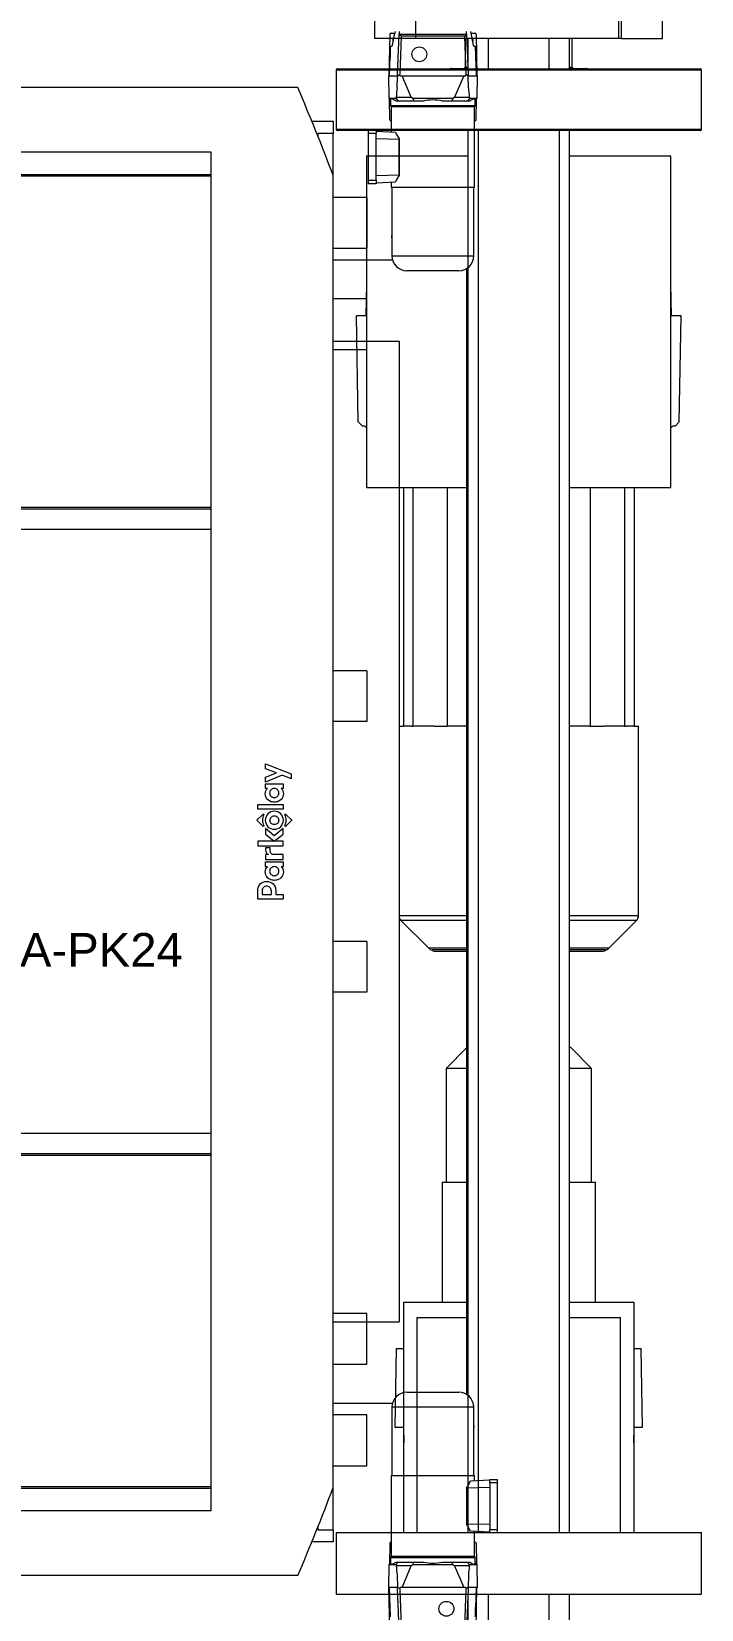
# Model space of a CAD drawing. Header units: inches. Extents: x 1381 to 8971, y 493 to 2599.
# Drawn here: x 1930.4 to 2029.4, y 1431 to 1664.3 of the extents above; entities that cross this region are included whole.
import ezdxf

# ---------------------------------------------------------------- set-up
doc = ezdxf.new("R2010")
doc.units = ezdxf.units.IN
doc.header["$MEASUREMENT"] = 0
doc.set_wipeout_variables(frame=1)
for name, color, linetype in [('PK24-LOGO', 7, 'Continuous'), ('PK24E', 7, 'Continuous'), ('PK24E-DATA', 7, 'Continuous')]:
    doc.layers.add(name, color=color, linetype=linetype)
for name, color, linetype, true_color in [('PK24E-COMP-PALLET', 132, 'Continuous', 0x00b7c8), ('PK24E-SYS-LIFT', 31, 'Continuous', 0xffcc5a), ('PK24E-SYS-SHELF', 31, 'Continuous', 0xffcc5a)]:
    doc.layers.add(name, color=color, linetype=linetype, true_color=true_color)
doc.styles.get("Standard").update_dxf_attribs({"font": 'arial.ttf'})

# ---------------------------------------------------------------- blocks, each defined once
blk = doc.blocks.new('ELIFTTT-CHASIS--TOP-COMP-PKE24')
at = {"layer": 'PK24E-SYS-LIFT', "lineweight": 5}
for p, q in [((275.86, 117.85), (275.75, 111.75)), ((276.06, 118.05), (276.61, 118.05)), ((277.04, 111.91), (277.26, 117.91)), ((277.28, 118.3), (277.26, 117.91)), ((277.55, 117.61), (277.26, 117.91)), ((277.26, 117.91), (287.24, 117.91)), ((277.55, 117.61), (277.34, 111.91)), ((286.95, 117.61), (277.55, 117.61)), ((287.24, 117.91), (286.95, 117.61)), ((287.16, 111.91), (286.95, 117.61)), ((287.24, 117.91), (287.22, 118.3)), ((287.24, 117.91), (287.46, 111.91)), ((287.89, 118.05), (288.44, 118.05)), ((288.64, 117.85), (288.75, 111.75)), ((275.94, 116.1), (275.79, 111.75)), ((275.96, 115.62), (275.92, 115.63)), ((275.94, 116.1), (276.18, 116.1)), ((288.32, 116.1), (288.56, 116.1)), ((288.71, 111.75), (288.56, 116.1)), ((275.88, 114.18), (275.91, 114.17)), ((275.67, 111.75), (275.73, 108.41)), ((275.67, 111.75), (277.04, 111.75)), ((276.97, 109.94), (277.03, 111.69)), ((277.03, 111.69), (277.34, 111.91)), ((277.04, 111.91), (277.03, 111.69)), ((277.41, 111.75), (277.34, 111.91)), ((277.41, 111.75), (277.69, 111.75)), ((279.06, 108.55), (277.69, 111.75)), ((277.69, 111.75), (286.81, 111.75)), ((286.81, 111.75), (285.44, 108.55)), ((286.81, 111.75), (287.09, 111.75)), ((287.09, 111.75), (287.16, 111.91)), ((287.47, 111.69), (287.16, 111.91)), ((287.46, 111.91), (287.47, 111.69)), ((287.46, 111.75), (288.83, 111.75)), ((287.53, 109.94), (287.47, 111.69)), ((288.77, 108.41), (288.83, 111.75)), ((275.73, 108.41), (276, 108.14)), ((275.73, 108.41), (276.78, 108.41)), ((275.86, 105.25), (275.81, 108.33)), ((276, 108.31), (276, 107.35)), ((276, 107.35), (288.5, 107.35)), ((276.78, 108.41), (277.13, 108)), ((277.13, 108), (276.81, 108)), ((276.83, 108.55), (279.06, 108.55)), ((279.43, 108), (277.13, 108)), ((279.06, 108.55), (279.3, 108.41)), ((279.3, 108.41), (285.2, 108.41)), ((279.3, 108.41), (279.43, 108)), ((280.85, 108), (279.43, 108)), ((285.07, 108), (283.65, 108)), ((285.2, 108.41), (285.07, 108)), ((287.37, 108), (285.07, 108)), ((285.2, 108.41), (285.44, 108.55)), ((285.44, 108.55), (287.67, 108.55)), ((287.72, 108.41), (287.37, 108)), ((287.69, 108), (287.37, 108)), ((287.72, 108.41), (288.77, 108.41)), ((288.5, 108.14), (288.77, 108.41)), ((288.5, 107.35), (288.5, 108.31)), ((288.64, 105.25), (288.69, 108.33)), ((276.06, 105.05), (276.1, 105.05)), ((276.1, 107.18), (276.1, 103.44)), ((276.1, 107.18), (282.25, 107.18)), ((282.25, 107.18), (288.4, 107.18)), ((288.4, 95.25), (288.4, 107.18)), ((288.4, 105.05), (288.44, 105.05)), ((272.75, 103.18), (272.75, 103.68)), ((272.75, 103.68), (273.85, 103.68)), ((272.75, 96.28), (272.75, 103.18)), ((273.85, 103.18), (272.75, 103.18)), ((273.85, 103.68), (273.85, 103.18)), ((273.85, 103.56), (276.71, 103.41)), ((273.85, 96.28), (273.85, 103.18)), ((273.85, 102.45), (277.25, 102.38)), ((277.25, 102.45), (277.25, 102.38)), ((277.25, 97.08), (277.25, 102.38)), ((277.25, 102.38), (277.25, 102.38)), ((277.3, 102.38), (277.25, 102.38)), ((277.3, 97.08), (277.3, 102.38)), ((272.75, 95.78), (272.75, 96.28)), ((272.75, 96.28), (273.85, 96.28)), ((273.85, 95.78), (272.75, 95.78)), ((273.85, 97), (277.25, 97.08)), ((273.85, 96.28), (273.85, 95.78)), ((273.85, 95.9), (276.71, 96.05)), ((276.1, 96.02), (276.1, 95.25)), ((277.25, 97.08), (277.25, 97.08)), ((277.25, 97.01), (277.25, 97.08)), ((277.3, 97.08), (277.25, 97.08)), ((276.1, 95.25), (288.4, 95.25)), ((276.2, 95.25), (276.2, 88.12)), ((288.3, 85.1), (288.3, 95.25)), ((276.2, 88.12), (276.2, 87.8)), ((276.2, 87.8), (276.2, 85.1)), ((249.75, 84.5), (68.85, 84.5)), ((249.75, 72.5), (249.75, 84.5)), ((249.75, 84.5), (254.75, 84.5)), ((254.75, 84.5), (254.75, 72.5)), ((254.75, 84.5), (259.75, 84.5)), ((259.75, 84.5), (259.75, 72.5)), ((259.75, 84.5), (276.28, 84.5)), ((276.2, 85.1), (288.3, 85.1)), ((286.1, 82.9), (278.4, 82.9)), ((287.25, -83.22), (287.25, 83.22)), ((81.39, 72.5), (249.75, 72.5)), ((254.75, 72.5), (249.75, 72.5)), ((259.75, 72.5), (254.75, 72.5)), ((259.75, 72.5), (277.25, 72.5)), ((277.25, 72.5), (277.25, -72.5)), ((249.75, -72.5), (81.39, -72.5)), ((249.75, -84.5), (249.75, -72.5)), ((249.75, -72.5), (254.75, -72.5)), ((254.75, -72.5), (254.75, -84.5)), ((254.75, -72.5), (259.75, -72.5)), ((259.75, -72.5), (259.75, -84.5)), ((259.75, -72.5), (277.25, -72.5)), ((278.4, -82.9), (286.1, -82.9)), ((201.2, -84.5), (249.75, -84.5)), ((254.75, -84.5), (249.75, -84.5)), ((259.75, -84.5), (254.75, -84.5)), ((259.75, -84.5), (276.28, -84.5)), ((276.2, -85.1), (276.2, -95.25)), ((288.3, -85.1), (276.2, -85.1)), ((288.3, -87.8), (288.3, -85.1)), ((288.3, -88.12), (288.3, -87.8)), ((288.3, -95.25), (288.3, -88.12)), ((276.1, -95.25), (276.1, -107.18)), ((288.4, -95.25), (276.1, -95.25)), ((288.4, -96.02), (288.4, -95.25)), ((287.2, -97.08), (287.2, -102.38)), ((287.2, -97.08), (287.25, -97.08)), ((290.65, -97), (287.25, -97.08)), ((287.25, -97.01), (287.25, -97.08)), ((287.25, -97.08), (287.25, -102.38)), ((287.25, -97.08), (287.25, -97.08)), ((290.65, -95.9), (287.79, -96.05)), ((290.65, -96.28), (290.65, -95.78)), ((290.65, -95.78), (291.75, -95.78)), ((291.75, -96.28), (290.65, -96.28)), ((290.65, -96.28), (290.65, -103.18)), ((291.75, -95.78), (291.75, -96.28)), ((291.75, -96.28), (291.75, -103.18)), ((287.2, -102.38), (287.25, -102.38)), ((290.65, -102.45), (287.25, -102.38)), ((287.25, -102.38), (287.25, -102.38)), ((287.25, -102.45), (287.25, -102.38)), ((290.65, -103.56), (287.79, -103.41)), ((288.4, -107.18), (288.4, -103.44)), ((290.65, -103.18), (291.75, -103.18)), ((290.65, -103.68), (290.65, -103.18)), ((291.75, -103.68), (290.65, -103.68)), ((291.75, -103.18), (291.75, -103.68)), ((275.86, -105.25), (275.81, -108.33)), ((276.1, -105.05), (276.06, -105.05)), ((282.25, -107.18), (276.1, -107.18)), ((288.4, -107.18), (282.25, -107.18)), ((288.44, -105.05), (288.4, -105.05)), ((288.64, -105.25), (288.69, -108.33)), ((275.73, -108.41), (275.67, -111.75)), ((276, -108.14), (275.73, -108.41)), ((276.78, -108.41), (275.73, -108.41)), ((276, -107.35), (276, -108.31)), ((288.5, -107.35), (276, -107.35)), ((276.78, -108.41), (277.13, -108)), ((276.81, -108), (277.13, -108)), ((279.06, -108.55), (276.83, -108.55)), ((277.13, -108), (279.43, -108)), ((277.69, -111.75), (279.06, -108.55)), ((279.3, -108.41), (279.06, -108.55)), ((279.3, -108.41), (279.43, -108)), ((285.2, -108.41), (279.3, -108.41)), ((279.43, -108), (280.85, -108)), ((283.65, -108), (285.07, -108)), ((285.2, -108.41), (285.07, -108)), ((285.07, -108), (287.37, -108)), ((285.44, -108.55), (285.2, -108.41)), ((285.44, -108.55), (286.81, -111.75)), ((287.67, -108.55), (285.44, -108.55)), ((287.72, -108.41), (287.37, -108)), ((287.37, -108), (287.69, -108)), ((288.77, -108.41), (287.72, -108.41)), ((288.5, -108.31), (288.5, -107.35)), ((288.77, -108.41), (288.5, -108.14)), ((288.83, -111.75), (288.77, -108.41)), ((277.04, -111.75), (275.67, -111.75)), ((275.86, -117.85), (275.75, -111.75)), ((275.79, -111.75), (275.94, -116.1)), ((276.97, -109.94), (277.03, -111.69)), ((277.03, -111.69), (277.34, -111.91)), ((277.04, -111.91), (277.03, -111.69)), ((277.26, -117.91), (277.04, -111.91)), ((277.41, -111.75), (277.34, -111.91)), ((277.34, -111.91), (277.55, -117.61)), ((277.69, -111.75), (277.41, -111.75)), ((286.81, -111.75), (277.69, -111.75)), ((287.09, -111.75), (286.81, -111.75)), ((286.95, -117.61), (287.16, -111.91)), ((287.09, -111.75), (287.16, -111.91)), ((287.47, -111.69), (287.16, -111.91)), ((287.46, -111.91), (287.24, -117.91)), ((287.46, -111.91), (287.47, -111.69)), ((288.83, -111.75), (287.46, -111.75)), ((287.53, -109.94), (287.47, -111.69)), ((288.56, -116.1), (288.71, -111.75)), ((288.64, -117.85), (288.75, -111.75)), ((288.62, -114.18), (288.59, -114.17))]:
    blk.add_line(p, q, dxfattribs=at)
for centre in [(280.25, 114.91), (284.25, -114.91)]:
    blk.add_circle(centre, 1.1, dxfattribs=at)
for centre, radius, start, end in [((276.06, 117.85), 0.2, 90, 179), ((276.75, 117), 0.45, 132.2453, 204.5747), ((287.75, 117), 0.45, 335.4253, 47.7547), ((288.44, 117.85), 0.2, 1, 90), ((276.2, 107.35), 0.2, 180, 240), ((282.25, 101.91), 6.25, 77.0707, 102.9293), ((288.3, 107.35), 0.2, 300, 0), ((276.06, 105.25), 0.2, 181, 270), ((288.44, 105.25), 0.2, 270, 359), ((282.25, 106.03), 6.15, 215.6016, 216.4055), ((282.25, 93.43), 6.15, 143.5945, 144.3984), ((278.4, 85.1), 2.2, 180, 270), ((286.1, 85.1), 2.2, 270, 0), ((278.4, -85.1), 2.2, 90, 180), ((286.1, -85.1), 2.2, 0, 90), ((282.25, -93.43), 6.15, 323.5945, 324.3984), ((282.25, -106.03), 6.15, 35.6016, 36.4055), ((276.06, -105.25), 0.2, 90, 179), ((276.2, -107.35), 0.2, 120, 180), ((288.3, -107.35), 0.2, 0, 60), ((288.44, -105.25), 0.2, 1, 90), ((282.25, -101.91), 6.25, 257.0707, 282.9293)]:
    blk.add_arc(centre, radius, start, end, dxfattribs=at)
for centre, major_axis, ratio, start_param, end_param in [((305.67, 111.06), (0, 29.91), 0.99939, 1.327153, 1.396535), ((258.83, 111.06), (0, 29.91), 0.99939, 4.886651, 4.956033), ((304.57, 27.64), (-17.65, 106.42), 0.210216, 0.652517, 0.672911), ((259.93, 27.64), (17.65, 106.42), 0.210212, 5.610299, 5.630699), ((305.37, 85.52), (-26.34, 26.35), 0.507159, 0.207962, 0.215452), ((259.13, 85.52), (26.34, 26.35), 0.507143, 6.067743, 6.075233), ((282.25, 105.66), (-4.43, 4.6), 0.92858, 1.214489, 1.388243), ((282.25, 93.8), (4.43, 4.6), 0.92858, 1.75335, 1.927104), ((282.25, -93.8), (4.43, 4.6), 0.92858, 4.894943, 5.068696), ((282.25, -105.66), (-4.43, 4.6), 0.92858, 4.356082, 4.529835), ((305.37, -85.52), (26.34, 26.35), 0.507143, 2.92615, 2.93364), ((304.57, -27.64), (17.65, 106.42), 0.210212, 2.468706, 2.489106), ((259.93, -27.64), (-17.65, 106.42), 0.210216, 3.79411, 3.814504), ((259.13, -85.52), (-26.34, 26.35), 0.507159, 3.349555, 3.357045)]:
    blk.add_ellipse(centre, major_axis=major_axis, ratio=ratio, start_param=start_param, end_param=end_param, dxfattribs=at)
for points, knots in [([(275.89, 114.18), (275.89, 114.18), (275.89, 114.16), (275.89, 114.22), (275.9, 114.37), (275.9, 114.62), (275.9, 114.9), (275.91, 115.18), (275.91, 115.43), (275.92, 115.58), (275.92, 115.64), (275.92, 115.63), (275.92, 115.63)], [0, 0, 0, 0, 0.000422, 0.125216, 0.249969, 0.374831, 0.499914, 0.625089, 0.750116, 0.875001, 0.999834, 1, 1, 1, 1]), ([(275.92, 115.24), (275.92, 115.23), (275.92, 115.15), (275.91, 114.97), (275.9, 114.73), (275.9, 114.53), (275.9, 114.43), (275.9, 114.39)], [0, 0, 0, 0, 0.041978, 0.30628, 0.570431, 0.834353, 1, 1, 1, 1]), ([(275.9, 114.39), (275.9, 114.33), (275.9, 114.24), (275.91, 114.21), (275.91, 114.2)], [0, 0, 0, 0, 0.571187, 1, 1, 1, 1]), ([(275.92, 114.19), (275.92, 114.19), (275.93, 114.2), (275.94, 114.28), (275.96, 114.44), (275.97, 114.66), (275.99, 114.9), (275.99, 115.15), (275.99, 115.36), (275.98, 115.53), (275.97, 115.62), (275.97, 115.62), (275.96, 115.61)], [0, 0, 0, 0, 0.009511, 0.124894, 0.240611, 0.356456, 0.472081, 0.587302, 0.702221, 0.817124, 0.932235, 1, 1, 1, 1]), ([(276.24, 116.25), (276.23, 116.21), (276.21, 116.14), (276.19, 116.1), (276.19, 116.1), (276.18, 116.1)], [0, 0, 0, 0, 0.432931, 0.865827, 1, 1, 1, 1]), ([(288.32, 116.1), (288.31, 116.11), (288.29, 116.12), (288.28, 116.18), (288.27, 116.23), (288.26, 116.25)], [0, 0, 0, 0, 0.43316, 0.866317, 1, 1, 1, 1]), ([(276.81, 108), (276.72, 108.05), (276.5, 108.18), (276.29, 108.29), (276.15, 108.34), (276.07, 108.36), (276.03, 108.35), (276, 108.34), (276, 108.31), (276, 108.31)], [0, 0, 0, 0, 0.189659, 0.44506, 0.57653, 0.707999, 0.799497, 0.930008, 1, 1, 1, 1]), ([(288.5, 108.31), (288.5, 108.31), (288.5, 108.34), (288.48, 108.35), (288.42, 108.36), (288.34, 108.34), (288.23, 108.29), (288.09, 108.23), (287.92, 108.14), (287.77, 108.05), (287.69, 108)], [0, 0, 0, 0, 0.053259, 0.184632, 0.316005, 0.44367, 0.571338, 0.702705, 0.834078, 1, 1, 1, 1]), ([(276.2, 87.8), (276.2, 87.8), (276.2, 87.81), (276.2, 87.83), (276.2, 87.87), (276.2, 87.92), (276.2, 87.98), (276.2, 88.03), (276.2, 88.08), (276.2, 88.11), (276.2, 88.12), (276.2, 88.12), (276.2, 88.12)], [0, 0, 0, 0, 0.106425, 0.212833, 0.319704, 0.427399, 0.535627, 0.643879, 0.751778, 0.859172, 0.966191, 1, 1, 1, 1]), ([(288.3, -87.8), (288.3, -87.8), (288.3, -87.81), (288.3, -87.83), (288.3, -87.87), (288.3, -87.92), (288.3, -87.98), (288.3, -88.03), (288.3, -88.08), (288.3, -88.11), (288.3, -88.12), (288.3, -88.12), (288.3, -88.12)], [0, 0, 0, 0, 0.106425, 0.212833, 0.319705, 0.427399, 0.535627, 0.64388, 0.751778, 0.859172, 0.966191, 1, 1, 1, 1]), ([(276, -108.31), (276, -108.31), (276, -108.34), (276.02, -108.35), (276.08, -108.36), (276.16, -108.34), (276.27, -108.29), (276.41, -108.23), (276.58, -108.14), (276.73, -108.05), (276.81, -108)], [0, 0, 0, 0, 0.053259, 0.184632, 0.316005, 0.44367, 0.571338, 0.702705, 0.834078, 1, 1, 1, 1]), ([(287.69, -108), (287.78, -108.05), (288, -108.18), (288.21, -108.29), (288.35, -108.34), (288.43, -108.36), (288.47, -108.35), (288.5, -108.34), (288.5, -108.31), (288.5, -108.31)], [0, 0, 0, 0, 0.189659, 0.44506, 0.57653, 0.707999, 0.799497, 0.930008, 1, 1, 1, 1]), ([(288.58, -114.19), (288.58, -114.19), (288.57, -114.2), (288.56, -114.28), (288.54, -114.44), (288.53, -114.66), (288.51, -114.9), (288.51, -115.15), (288.51, -115.36), (288.52, -115.53), (288.53, -115.62), (288.53, -115.62), (288.54, -115.61)], [0, 0, 0, 0, 0.009511, 0.124893, 0.240611, 0.356456, 0.472081, 0.587302, 0.702221, 0.817124, 0.932235, 1, 1, 1, 1]), ([(288.61, -114.18), (288.61, -114.18), (288.61, -114.16), (288.61, -114.22), (288.6, -114.37), (288.6, -114.62), (288.6, -114.9), (288.59, -115.18), (288.59, -115.43), (288.58, -115.58), (288.58, -115.64), (288.58, -115.63), (288.58, -115.63)], [0, 0, 0, 0, 0.000422, 0.125216, 0.249969, 0.374831, 0.499914, 0.625089, 0.750116, 0.875001, 0.999834, 1, 1, 1, 1]), ([(288.6, -114.39), (288.6, -114.33), (288.6, -114.23), (288.59, -114.2), (288.59, -114.18)], [0, 0, 0, 0, 0.500013, 1, 1, 1, 1]), ([(288.58, -115.24), (288.58, -115.23), (288.58, -115.15), (288.59, -114.97), (288.6, -114.73), (288.6, -114.53), (288.6, -114.43), (288.6, -114.39)], [0, 0, 0, 0, 0.041978, 0.306281, 0.570431, 0.834353, 1, 1, 1, 1])]:
    blk.add_open_spline(points, degree=3, knots=knots, dxfattribs=at)
blk = doc.blocks.new('ELIFTTT-TT--TOP-COMP-PKE24')
at = {"layer": 'PK24E-SYS-LIFT', "lineweight": 5}
for p, q in [((258.3, 103.22), (258.3, 105)), ((258.3, 105), (267.5, 105)), ((267.5, 105), (267.5, 103.22)), ((262.25, 103.22), (258.3, 103.22)), ((258.3, -103.22), (258.3, 103.22)), ((262.25, 94), (262.25, 103.22)), ((267.5, 103.22), (265.25, 103.22)), ((265.25, 103.22), (265.25, 94)), ((267.5, -103.22), (267.5, 103.22)), ((252.8, 75.2), (252.8, 94.8)), ((257.6, 95), (253, 95)), ((253, 95), (253, 75)), ((257.6, 75), (257.6, 95)), ((257.8, 94.8), (257.8, 75.2)), ((265.25, 94), (262.25, 94)), ((262.25, -94), (262.25, 94)), ((265.25, -94), (265.25, 94)), ((272.5, 93.75), (267.5, 93.75)), ((272.5, 93.75), (272.5, 86.25)), ((258.3, 88), (257.8, 88)), ((230.5, 84.5), (-230.5, 84.5)), ((230.5, 84.5), (230.5, -84.5)), ((267.5, 86.25), (272.5, 86.25)), ((257.8, 82), (258.3, 82)), ((272.5, 78.75), (267.5, 78.75)), ((272.5, 71.25), (272.5, 78.75)), ((253, 75), (257.6, 75)), ((267.5, 71.25), (272.5, 71.25)), ((258.3, 67.75), (230.5, 67.75)), ((230.5, 59.75), (258.3, 59.75)), ((252.8, 32.7), (252.8, 52.3)), ((257.6, 52.5), (253, 52.5)), ((253, 52.5), (253, 32.5)), ((257.6, 32.5), (257.6, 52.5)), ((257.8, 52.3), (257.8, 32.7)), ((258.3, 45.5), (257.8, 45.5)), ((257.8, 39.5), (258.3, 39.5)), ((253, 32.5), (257.6, 32.5)), ((272.5, 23.75), (267.5, 23.75)), ((272.5, 23.75), (272.5, 16.25)), ((272.5, 16.25), (267.5, 16.25)), ((252.8, -9.8), (252.8, 9.8)), ((257.6, 10), (253, 10)), ((253, 10), (253, -10)), ((257.6, -10), (257.6, 10)), ((257.8, 9.8), (257.8, -9.8)), ((258.3, 3), (257.8, 3)), ((257.8, -3), (258.3, -3)), ((253, -10), (257.6, -10)), ((272.5, -16.25), (267.5, -16.25)), ((272.5, -16.25), (272.5, -23.75)), ((272.5, -23.75), (267.5, -23.75)), ((257.6, -32.5), (253, -32.5)), ((253, -32.5), (253, -52.5)), ((257.6, -52.5), (257.6, -32.5)), ((252.8, -52.3), (252.8, -32.7)), ((257.8, -32.7), (257.8, -52.3)), ((258.3, -39.5), (257.8, -39.5)), ((257.8, -45.5), (258.3, -45.5)), ((253, -52.5), (257.6, -52.5)), ((258.3, -59.75), (230.5, -59.75)), ((230.5, -67.75), (258.3, -67.75)), ((272.5, -71.25), (267.5, -71.25)), ((272.5, -78.75), (272.5, -71.25)), ((252.8, -94.8), (252.8, -75.2)), ((257.6, -75), (253, -75)), ((253, -75), (253, -95)), ((257.6, -95), (257.6, -75)), ((257.8, -75.2), (257.8, -94.8)), ((267.5, -78.75), (272.5, -78.75)), ((258.3, -82), (257.8, -82)), ((230.5, -84.5), (-230.5, -84.5)), ((272.5, -86.25), (267.5, -86.25)), ((272.5, -93.75), (272.5, -86.25)), ((257.8, -88), (258.3, -88)), ((253, -95), (257.6, -95)), ((262.25, -94), (265.25, -94)), ((262.25, -103.22), (262.25, -94)), ((265.25, -94), (265.25, -103.22)), ((267.5, -93.75), (272.5, -93.75)), ((258.3, -105), (258.3, -103.22)), ((258.3, -103.22), (262.25, -103.22)), ((265.25, -103.22), (267.5, -103.22)), ((267.5, -103.22), (267.5, -105)), ((267.5, -105), (258.3, -105))]:
    blk.add_line(p, q, dxfattribs=at)
for centre, start, end in [((253, 94.8), 90, 180), ((257.6, 94.8), 0, 90), ((253, 75.2), 180, 270), ((257.6, 75.2), 270, 0), ((253, 52.3), 90, 180), ((257.6, 52.3), 0, 90), ((253, 32.7), 180, 270), ((257.6, 32.7), 270, 0), ((253, 9.8), 90, 180), ((257.6, 9.8), 0, 90), ((253, -9.8), 180, 270), ((257.6, -9.8), 270, 0), ((253, -32.7), 90, 180), ((257.6, -32.7), 0, 90), ((253, -52.3), 180, 270), ((257.6, -52.3), 270, 0), ((253, -75.2), 90, 180), ((257.6, -75.2), 0, 90), ((253, -94.8), 180, 270), ((257.6, -94.8), 270, 0)]:
    blk.add_arc(centre, 0.2, start, end, dxfattribs=at)
blk = doc.blocks.new('LOGO----DECOR-PK24')
at = {"layer": 'PK24-LOGO', "lineweight": 5}
for p, q in [((-10, 2.13), (-8.71, 2.13)), ((-10, -1.62), (-10, 2.13)), ((-9.29, 1.47), (-9.29, 0.11)), ((-8.76, 1.47), (-9.29, 1.47)), ((-9.29, 0.11), (-8.76, 0.11)), ((-8.61, 1.46), (-8.76, 1.47)), ((-8.76, 0.11), (-8.61, 0.13)), ((-8.71, 2.13), (-8.43, 2.11)), ((-8.48, 1.42), (-8.61, 1.46)), ((-8.61, 0.13), (-8.48, 0.17)), ((-8.36, 1.35), (-8.48, 1.42)), ((-8.48, 0.17), (-8.36, 0.23)), ((-8.43, 2.11), (-8.3, 2.07)), ((-8.26, 1.27), (-8.36, 1.35)), ((-8.36, 0.23), (-8.26, 0.31)), ((-8.3, 2.07), (-8.17, 2.03)), ((-8.19, 1.17), (-8.26, 1.27)), ((-8.26, 0.31), (-8.19, 0.41)), ((-8.13, 1.05), (-8.19, 1.17)), ((-8.19, 0.41), (-8.13, 0.53)), ((-8.17, 2.03), (-7.94, 1.9)), ((-8.09, 0.93), (-8.13, 1.05)), ((-8.13, 0.53), (-8.09, 0.66)), ((-8.08, 0.79), (-8.09, 0.93)), ((-8.09, 0.66), (-8.08, 0.79)), ((-7.94, 1.9), (-7.74, 1.74)), ((-7.74, 1.74), (-7.58, 1.55)), ((-7.58, 0.04), (-7.74, -0.16)), ((-7.58, 1.55), (-7.46, 1.32)), ((-7.46, 0.27), (-7.58, 0.04)), ((-7.46, 1.32), (-7.38, 1.06)), ((-7.38, 0.52), (-7.46, 0.27)), ((-7.38, 1.06), (-7.36, 0.79)), ((-7.36, 0.79), (-7.38, 0.52)), ((-7.19, -0.02), (-7.16, 0.13)), ((-7.16, 0.13), (-7.11, 0.26)), ((-7.11, 0.26), (-6.98, 0.49)), ((-6.98, 0.49), (-6.82, 0.68)), ((-6.82, 0.68), (-6.62, 0.82)), ((-6.62, 0.82), (-6.41, 0.92)), ((-6.42, 0.06), (-6.48, -0.05)), ((-6.33, 0.17), (-6.42, 0.06)), ((-6.41, 0.92), (-6.19, 0.98)), ((-6.23, 0.25), (-6.33, 0.17)), ((-6.11, 0.31), (-6.23, 0.25)), ((-6.19, 0.98), (-5.97, 1)), ((-5.98, 0.35), (-6.11, 0.31)), ((-5.84, 0.36), (-5.98, 0.35)), ((-5.97, 1), (-5.74, 0.98)), ((-5.71, 0.35), (-5.84, 0.36)), ((-5.74, 0.98), (-5.53, 0.92)), ((-5.58, 0.31), (-5.71, 0.35)), ((-5.47, 0.24), (-5.58, 0.31)), ((-5.53, 0.92), (-5.35, 0.82)), ((-5.37, 0.16), (-5.47, 0.24)), ((-5.29, 0.06), (-5.37, 0.16)), ((-5.35, 0.82), (-5.21, 0.7)), ((-5.23, -0.06), (-5.29, 0.06)), ((-5.21, 0.7), (-5.21, 0.95)), ((-5.21, 0.95), (-4.5, 0.95)), ((-4.5, 0.95), (-4.5, -1.62)), ((-3.41, 0.95), (-4.11, 0.95)), ((-4.11, 0.95), (-4.11, -1.62)), ((-3.41, 0.53), (-3.41, 0.95)), ((-3.36, 0.62), (-3.41, 0.53)), ((-3.37, -0.03), (-3.32, 0.06)), ((-3.29, 0.71), (-3.36, 0.62)), ((-3.32, 0.06), (-3.26, 0.13)), ((-3.22, 0.78), (-3.29, 0.71)), ((-3.26, 0.13), (-3.19, 0.19)), ((-3.14, 0.84), (-3.22, 0.78)), ((-3.19, 0.19), (-3.11, 0.23)), ((-3.05, 0.89), (-3.14, 0.84)), ((-3.11, 0.23), (-3.02, 0.26)), ((-2.94, 0.92), (-3.05, 0.89)), ((-3.02, 0.26), (-2.92, 0.27)), ((-2.83, 0.94), (-2.94, 0.92)), ((-2.92, 0.27), (-2.42, 0.27)), ((-2.7, 0.95), (-2.83, 0.94)), ((-2.42, 0.95), (-2.7, 0.95)), ((-2.42, 0.27), (-2.42, 0.95)), ((-1.42, 2.13), (-2.13, 2.13)), ((-2.13, 2.13), (-2.13, -1.62)), ((-1.42, -1.62), (-1.42, 2.13)), ((-0.37, 0.95), (-1.42, -0.33)), ((-0.61, -0.33), (0.44, 0.95)), ((0.44, 0.95), (-0.37, 0.95)), ((0.44, 0.19), (0.36, -0.06)), ((0.56, 0.41), (0.44, 0.19)), ((0.72, 0.61), (0.56, 0.41)), ((0.92, 0.77), (0.72, 0.61)), ((0.77, 1.32), (0.79, 1.37)), ((0.78, 1.26), (0.77, 1.32)), ((0.81, 1.24), (0.78, 1.26)), ((0.79, 1.37), (1.61, 2.19)), ((0.85, 1.23), (0.81, 1.24)), ((0.89, 1.24), (0.85, 1.23)), ((1.07, 1.32), (0.89, 1.24)), ((1.15, 0.9), (0.92, 0.77)), ((1.27, 1.37), (1.07, 1.32)), ((1.07, -0.08), (1.13, 0.03)), ((1.13, 0.03), (1.21, 0.12)), ((1.4, 0.98), (1.15, 0.9)), ((1.21, 0.12), (1.3, 0.2)), ((1.46, 1.41), (1.27, 1.37)), ((1.3, 0.2), (1.41, 0.26)), ((1.67, 1), (1.4, 0.98)), ((1.41, 0.26), (1.54, 0.3)), ((1.67, 1.42), (1.46, 1.41)), ((1.54, 0.3), (1.67, 0.31)), ((1.61, 2.19), (1.67, 2.21)), ((1.67, 2.21), (1.73, 2.19)), ((1.87, 1.41), (1.67, 1.42)), ((1.94, 0.98), (1.67, 1)), ((1.67, 0.31), (1.8, 0.3)), ((1.73, 2.19), (2.54, 1.37)), ((1.8, 0.3), (1.92, 0.26)), ((2.07, 1.37), (1.87, 1.41)), ((1.92, 0.26), (2.03, 0.2)), ((2.19, 0.9), (1.94, 0.98)), ((2.03, 0.2), (2.13, 0.12)), ((2.26, 1.32), (2.07, 1.37)), ((2.13, 0.12), (2.2, 0.03)), ((2.41, 0.77), (2.19, 0.9)), ((2.2, 0.03), (2.26, -0.08)), ((2.45, 1.24), (2.26, 1.32)), ((2.61, 0.61), (2.41, 0.77)), ((2.48, 1.23), (2.45, 1.24)), ((2.52, 1.24), (2.48, 1.23)), ((2.55, 1.26), (2.52, 1.24)), ((2.54, 1.37), (2.57, 1.32)), ((2.57, 1.32), (2.55, 1.26)), ((2.78, 0.41), (2.61, 0.61)), ((2.9, 0.19), (2.78, 0.41)), ((2.98, -0.06), (2.9, 0.19)), ((3.31, 2.13), (4.01, 2.13)), ((3.31, -1.62), (3.31, 2.13)), ((4.01, 2.13), (4.01, -1.62)), ((4.37, -0.02), (4.4, 0.13)), ((4.4, 0.13), (4.45, 0.26)), ((4.45, 0.26), (4.58, 0.49)), ((4.58, 0.49), (4.74, 0.68)), ((4.74, 0.68), (4.93, 0.82)), ((4.93, 0.82), (5.15, 0.92)), ((5.14, 0.06), (5.08, -0.05)), ((5.23, 0.17), (5.14, 0.06)), ((5.15, 0.92), (5.37, 0.98)), ((5.33, 0.25), (5.23, 0.17)), ((5.45, 0.31), (5.33, 0.25)), ((5.37, 0.98), (5.59, 1)), ((5.58, 0.35), (5.45, 0.31)), ((5.72, 0.36), (5.58, 0.35)), ((5.59, 1), (5.82, 0.98)), ((5.85, 0.35), (5.72, 0.36)), ((5.82, 0.98), (6.03, 0.92)), ((5.98, 0.31), (5.85, 0.35)), ((6.09, 0.24), (5.98, 0.31)), ((6.03, 0.92), (6.21, 0.82)), ((6.19, 0.16), (6.09, 0.24)), ((6.27, 0.06), (6.19, 0.16)), ((6.21, 0.82), (6.35, 0.7)), ((6.32, -0.06), (6.27, 0.06)), ((6.35, 0.7), (6.35, 0.95)), ((6.35, 0.95), (7.06, 0.95)), ((7.06, 0.95), (7.06, -1.62)), ((8.33, -1.51), (7.31, 0.95)), ((7.31, 0.95), (8.05, 0.95)), ((8.05, 0.95), (8.68, -0.63)), ((10, 0.95), (8.51, -2.81)), ((8.68, -0.63), (9.27, 0.95)), ((9.27, 0.95), (10, 0.95)), ((-9.29, -1.62), (-10, -1.62)), ((-8.71, -0.55), (-9.29, -0.55)), ((-9.29, -0.55), (-9.29, -1.62)), ((-8.43, -0.52), (-8.71, -0.55)), ((-8.3, -0.49), (-8.43, -0.52)), ((-8.17, -0.44), (-8.3, -0.49)), ((-7.94, -0.32), (-8.17, -0.44)), ((-7.74, -0.16), (-7.94, -0.32)), ((-7.22, -0.33), (-7.21, -0.17)), ((-7.21, -0.5), (-7.22, -0.33)), ((-7.21, -0.17), (-7.19, -0.02)), ((-7.19, -0.65), (-7.21, -0.5)), ((-7.16, -0.79), (-7.19, -0.65)), ((-7.1, -0.92), (-7.16, -0.79)), ((-6.97, -1.15), (-7.1, -0.92)), ((-6.81, -1.34), (-6.97, -1.15)), ((-6.62, -1.48), (-6.81, -1.34)), ((-6.41, -1.59), (-6.62, -1.48)), ((-6.52, -0.18), (-6.53, -0.33)), ((-6.53, -0.33), (-6.52, -0.47)), ((-6.48, -0.05), (-6.52, -0.18)), ((-6.52, -0.47), (-6.48, -0.6)), ((-6.48, -0.6), (-6.42, -0.72)), ((-6.42, -0.72), (-6.33, -0.82)), ((-6.19, -1.65), (-6.41, -1.59)), ((-6.33, -0.82), (-6.23, -0.9)), ((-6.23, -0.9), (-6.11, -0.97)), ((-5.98, -1.67), (-6.19, -1.65)), ((-6.11, -0.97), (-5.98, -1.01)), ((-5.98, -1.01), (-5.84, -1.02)), ((-5.74, -1.65), (-5.98, -1.67)), ((-5.84, -1.02), (-5.71, -1.01)), ((-5.53, -1.57), (-5.74, -1.65)), ((-5.71, -1.01), (-5.58, -0.97)), ((-5.58, -0.97), (-5.47, -0.9)), ((-5.35, -1.47), (-5.53, -1.57)), ((-5.47, -0.9), (-5.37, -0.82)), ((-5.37, -0.82), (-5.29, -0.72)), ((-5.21, -1.33), (-5.35, -1.47)), ((-5.29, -0.72), (-5.23, -0.6)), ((-5.2, -0.19), (-5.23, -0.06)), ((-5.23, -0.6), (-5.2, -0.47)), ((-5.21, -1.62), (-5.21, -1.33)), ((-5.21, -1.33), (-5.21, -1.33)), ((-4.5, -1.62), (-5.21, -1.62)), ((-5.19, -0.33), (-5.2, -0.19)), ((-5.2, -0.47), (-5.19, -0.33)), ((-4.11, -1.62), (-3.41, -1.62)), ((-3.41, -0.21), (-3.4, -0.12)), ((-3.41, -1.62), (-3.41, -0.21)), ((-3.4, -0.12), (-3.37, -0.03)), ((-2.13, -1.62), (-1.42, -1.62)), ((-1.42, -0.33), (-0.37, -1.62)), ((0.44, -1.62), (-0.61, -0.33)), ((-0.37, -1.62), (0.44, -1.62)), ((0.36, -0.06), (0.33, -0.33)), ((0.33, -0.33), (0.36, -0.6)), ((0.36, -0.6), (0.44, -0.85)), ((0.44, -0.85), (0.56, -1.08)), ((0.56, -1.08), (0.72, -1.28)), ((0.72, -1.28), (0.92, -1.44)), ((0.77, -1.98), (0.78, -1.93)), ((0.79, -2.04), (0.77, -1.98)), ((0.78, -1.93), (0.81, -1.9)), ((1.61, -2.85), (0.79, -2.04)), ((0.81, -1.9), (0.85, -1.89)), ((0.85, -1.89), (0.89, -1.9)), ((0.89, -1.9), (1.07, -1.98)), ((0.92, -1.44), (1.15, -1.56)), ((1.02, -0.33), (1.03, -0.2)), ((1.03, -0.46), (1.02, -0.33)), ((1.03, -0.2), (1.07, -0.08)), ((1.07, -0.59), (1.03, -0.46)), ((1.13, -0.7), (1.07, -0.59)), ((1.07, -1.98), (1.27, -2.04)), ((1.21, -0.79), (1.13, -0.7)), ((1.15, -1.56), (1.4, -1.64)), ((1.3, -0.87), (1.21, -0.79)), ((1.27, -2.04), (1.46, -2.07)), ((1.41, -0.93), (1.3, -0.87)), ((1.4, -1.64), (1.67, -1.67)), ((1.54, -0.97), (1.41, -0.93)), ((1.46, -2.07), (1.67, -2.09)), ((1.67, -0.98), (1.54, -0.97)), ((1.8, -0.97), (1.67, -0.98)), ((1.67, -1.67), (1.94, -1.64)), ((1.67, -2.09), (1.87, -2.07)), ((2.54, -2.04), (1.73, -2.85)), ((1.92, -0.93), (1.8, -0.97)), ((1.87, -2.07), (2.07, -2.04)), ((2.03, -0.87), (1.92, -0.93)), ((1.94, -1.64), (2.19, -1.56)), ((2.13, -0.79), (2.03, -0.87)), ((2.07, -2.04), (2.26, -1.98)), ((2.2, -0.7), (2.13, -0.79)), ((2.19, -1.56), (2.41, -1.44)), ((2.26, -0.59), (2.2, -0.7)), ((2.26, -0.08), (2.3, -0.2)), ((2.3, -0.46), (2.26, -0.59)), ((2.26, -1.98), (2.45, -1.9)), ((2.3, -0.2), (2.31, -0.33)), ((2.31, -0.33), (2.3, -0.46)), ((2.41, -1.44), (2.61, -1.28)), ((2.45, -1.9), (2.48, -1.89)), ((2.48, -1.89), (2.52, -1.9)), ((2.52, -1.9), (2.55, -1.93)), ((2.57, -1.98), (2.54, -2.04)), ((2.55, -1.93), (2.57, -1.98)), ((2.61, -1.28), (2.78, -1.08)), ((2.78, -1.08), (2.9, -0.85)), ((2.9, -0.85), (2.98, -0.6)), ((3, -0.33), (2.98, -0.06)), ((2.98, -0.6), (3, -0.33)), ((4.01, -1.62), (3.31, -1.62)), ((4.34, -0.17), (4.37, -0.02)), ((4.34, -0.33), (4.34, -0.17)), ((4.34, -0.5), (4.34, -0.33)), ((4.37, -0.65), (4.34, -0.5)), ((4.4, -0.79), (4.37, -0.65)), ((4.46, -0.92), (4.4, -0.79)), ((4.59, -1.15), (4.46, -0.92)), ((4.75, -1.34), (4.59, -1.15)), ((4.94, -1.48), (4.75, -1.34)), ((5.15, -1.59), (4.94, -1.48)), ((5.04, -0.18), (5.03, -0.33)), ((5.03, -0.33), (5.04, -0.47)), ((5.08, -0.05), (5.04, -0.18)), ((5.04, -0.47), (5.08, -0.6)), ((5.08, -0.6), (5.14, -0.72)), ((5.14, -0.72), (5.23, -0.82)), ((5.37, -1.65), (5.15, -1.59)), ((5.23, -0.82), (5.33, -0.9)), ((5.33, -0.9), (5.45, -0.97)), ((5.58, -1.67), (5.37, -1.65)), ((5.45, -0.97), (5.58, -1.01)), ((5.58, -1.01), (5.72, -1.02)), ((5.81, -1.65), (5.58, -1.67)), ((5.72, -1.02), (5.85, -1.01)), ((6.03, -1.57), (5.81, -1.65)), ((5.85, -1.01), (5.98, -0.97)), ((5.98, -0.97), (6.09, -0.9)), ((6.21, -1.47), (6.03, -1.57)), ((6.09, -0.9), (6.19, -0.82)), ((6.19, -0.82), (6.27, -0.72)), ((6.35, -1.33), (6.21, -1.47)), ((6.27, -0.72), (6.32, -0.6)), ((6.36, -0.19), (6.32, -0.06)), ((6.32, -0.6), (6.36, -0.47)), ((6.35, -1.62), (6.35, -1.33)), ((6.35, -1.33), (6.35, -1.33)), ((7.06, -1.62), (6.35, -1.62)), ((6.37, -0.33), (6.36, -0.19)), ((6.36, -0.47), (6.37, -0.33)), ((7.8, -2.81), (8.33, -1.51)), ((1.67, -2.88), (1.61, -2.85)), ((1.73, -2.85), (1.67, -2.88)), ((8.51, -2.81), (7.8, -2.81))]:
    blk.add_line(p, q, dxfattribs=at)
blk = doc.blocks.new('*U15')
at = {"lineweight": 5}
blk.add_wipeout([(-262.27, 110), (262.27, 110), (267.5, 96.99), (267.5, -96.99), (262.27, -110), (-262.27, -110), (-267.5, -96.99), (-267.5, 96.99)], dxfattribs=at)
at = {"layer": 'PK24E-COMP-PALLET', "lineweight": 5}
for p, q in [((262.27, 110), (-262.27, 110)), ((249.45, 100.42), (-249.45, 100.42)), ((249.45, -100.42), (249.45, 100.42)), ((249.45, 97.11), (-249.45, 97.11)), ((249.45, 96.89), (168.92, 96.89)), ((267.5, -96.99), (267.5, 96.99)), ((249.45, 47.67), (-249.45, 47.67)), ((249.45, 47.89), (168.92, 47.89)), ((249.45, 44.65), (-249.45, 44.65)), ((249.45, -44.65), (-249.45, -44.65)), ((249.45, -47.67), (-249.45, -47.67)), ((249.45, -47.89), (168.92, -47.89)), ((249.45, -97.11), (-249.45, -97.11)), ((249.45, -96.89), (168.92, -96.89)), ((249.45, -100.42), (-249.45, -100.42)), ((262.27, -110), (-262.27, -110))]:
    blk.add_line(p, q, dxfattribs=at)
for start, end in [(20.4566, 23.3531), (336.6469, 339.5434)]:
    blk.add_arc((7.5, 0), 277.5, start, end, dxfattribs=at)
at = {"linetype": 'Continuous', "lineweight": 5, "rotation": 90}
blk.add_blockref('LOGO----DECOR-PK24', (258.48, 0), dxfattribs=at)
blk = doc.blocks.new('ELIFT-DU--TOP-COMP-PKE24')
at = {"layer": 'PK24E-SYS-LIFT', "linetype": 'Continuous', "lineweight": 5}
for p, q in [((273.69, 117.25), (273.69, 124.25)), ((279.75, 117.25), (279.75, 124.25)), ((309.75, 117.25), (309.75, 124.25)), ((310.14, 117.25), (310.14, 124.25)), ((316.19, 117.25), (316.19, 124.25)), ((279.75, 117.25), (273.69, 117.25)), ((309.75, 117.25), (279.75, 117.25)), ((287.04, 117.25), (287.04, 113)), ((287.44, 112.75), (287.44, 117.25)), ((290.44, 117.25), (290.44, 112.75)), ((299.44, 112.75), (299.44, 117.25)), ((302.44, 112.75), (302.44, 117.25)), ((302.84, 113), (302.84, 117.25)), ((310.14, 117.25), (309.75, 117.25)), ((310.14, 117.25), (316.19, 117.25)), ((267.94, 112.55), (267.94, 103.85)), ((321.94, 112.55), (267.94, 112.55)), ((268.14, 112.75), (321.74, 112.75)), ((284.94, 112.8), (287.44, 112.8)), ((287.04, 113), (287.44, 113)), ((302.44, 113), (302.84, 113)), ((302.44, 112.8), (304.94, 112.8)), ((321.94, 103.85), (321.94, 112.55)), ((267.94, 103.85), (321.94, 103.85)), ((321.74, 103.65), (268.14, 103.65)), ((287.44, -103.65), (287.44, 103.65)), ((288.94, 103.65), (288.94, -103.65)), ((300.94, -103.65), (300.94, 103.65)), ((302.44, -103.65), (302.44, 103.65)), ((272.44, 99.85), (272.44, 50.85)), ((287.44, 99.85), (272.44, 99.85)), ((317.44, 99.85), (302.44, 99.85)), ((317.44, 50.85), (317.44, 99.85)), ((317.45, 82.26), (317.44, 82.26)), ((272.44, 80.98), (272.36, 76.25)), ((317.52, 76.25), (317.44, 80.98)), ((271.21, 60.55), (270.94, 76.25)), ((272.44, 76.25), (270.94, 76.25)), ((318.94, 76.25), (317.44, 76.25)), ((318.67, 60.55), (318.94, 76.25)), ((271.21, 60.55), (271.84, 59.95)), ((272.01, 59.95), (271.84, 59.95)), ((318.04, 59.95), (317.87, 59.95)), ((318.04, 59.95), (318.67, 60.55)), ((272.44, 50.85), (287.44, 50.85)), ((277.89, 50.85), (277.89, 15.6)), ((279.29, 50.85), (279.29, 15.6)), ((284.38, 50.85), (284.38, 15.6)), ((302.44, 50.85), (317.44, 50.85)), ((305.5, 50.85), (305.5, 15.6)), ((310.59, 50.85), (310.59, 15.6)), ((311.99, 50.85), (311.99, 15.6)), ((277.24, 15.6), (277.24, -12.44)), ((277.24, 15.6), (277.89, 15.6)), ((279.04, 15.6), (277.89, 15.6)), ((279.04, 15.6), (279.29, 15.6)), ((282.43, 15.6), (279.29, 15.6)), ((282.43, 15.6), (284.38, 15.6)), ((287.44, 15.6), (284.38, 15.6)), ((305.5, 15.6), (302.44, 15.6)), ((305.5, 15.6), (307.45, 15.6)), ((310.59, 15.6), (307.45, 15.6)), ((310.59, 15.6), (310.84, 15.6)), ((311.99, 15.6), (310.84, 15.6)), ((311.99, 15.6), (312.64, 15.6)), ((312.64, -12.44), (312.64, 15.6)), ((287.44, -12.44), (277.24, -12.44)), ((277.53, -13.14), (281.63, -17.24)), ((287.44, -13.14), (277.53, -13.14)), ((312.64, -12.44), (302.44, -12.44)), ((312.35, -13.14), (302.44, -13.14)), ((308.25, -17.24), (312.35, -13.14)), ((287.44, -17.24), (281.63, -17.24)), ((287.44, -17.51), (282.13, -17.51)), ((282.44, -17.7), (287.44, -17.7)), ((308.25, -17.24), (302.44, -17.24)), ((307.75, -17.51), (302.44, -17.51)), ((302.44, -17.7), (307.44, -17.7)), ((287.25, -31.95), (284.19, -35.01)), ((287.44, -31.95), (287.25, -31.95)), ((302.63, -31.95), (302.44, -31.95)), ((305.69, -35.01), (302.63, -31.95)), ((284.19, -35.01), (284.19, -51.85)), ((287.44, -35.01), (284.19, -35.01)), ((305.69, -35.01), (302.44, -35.01)), ((305.69, -51.85), (305.69, -35.01)), ((283.62, -51.85), (283.62, -69.6)), ((283.62, -51.85), (287.44, -51.85)), ((302.44, -51.85), (306.26, -51.85)), ((306.26, -69.6), (306.26, -51.85)), ((277.94, -103.65), (277.94, -69.6)), ((277.94, -69.6), (287.44, -69.6)), ((302.44, -69.6), (311.94, -69.6)), ((311.94, -69.6), (311.94, -103.65)), ((279.94, -71.85), (287.44, -71.85)), ((279.94, -103.65), (279.94, -71.85)), ((302.44, -71.85), (309.94, -71.85)), ((309.94, -71.85), (309.94, -103.65)), ((276.84, -76.45), (276.64, -88.05)), ((276.84, -76.45), (277.94, -76.45)), ((311.94, -76.45), (313.04, -76.45)), ((313.24, -88.05), (313.04, -76.45)), ((276.64, -88.05), (277.94, -88.05)), ((277.9, -88.05), (277.94, -90.38)), ((311.94, -90.38), (311.98, -88.05)), ((311.94, -88.05), (313.24, -88.05)), ((267.94, -103.65), (267.94, -112.75)), ((267.94, -103.65), (321.94, -103.65)), ((321.94, -112.75), (321.94, -103.65)), ((267.94, -112.75), (321.94, -112.75)), ((287.44, -117.25), (287.44, -112.75)), ((290.44, -112.75), (290.44, -117.25)), ((299.44, -117.25), (299.44, -112.75)), ((302.44, -117.25), (302.44, -112.75))]:
    blk.add_line(p, q, dxfattribs=at)
for centre, radius, start, end in [((268.14, 112.55), 0.2, 90, 180), ((284.94, 112.6), 0.2, 90, 131.4096), ((286.84, 113), 0.2, 270, 0), ((303.04, 113), 0.2, 180, 270), ((304.94, 112.6), 0.2, 48.5904, 90), ((321.74, 112.55), 0.2, 0, 90), ((268.14, 103.85), 0.2, 180, 270), ((321.74, 103.85), 0.2, 270, 0), ((278.24, -12.44), 1, 180, 225), ((311.64, -12.44), 1, 315, 0), ((282.34, -16.54), 1, 225, 257.922), ((282.44, -17.35), 0.35, 207.8212, 270), ((307.44, -17.35), 0.35, 270, 332.1788), ((307.54, -16.54), 1, 282.078, 315)]:
    blk.add_arc(centre, radius, start, end, dxfattribs=at)
for centre, major_axis, start_param, end_param in [((272.04, 58.45), (0.04, -1.5), 2.523383, 3.128592), ((317.84, 58.45), (-0.04, -1.5), 3.154593, 3.759802)]:
    blk.add_ellipse(centre, major_axis=major_axis, ratio=0.499746, start_param=start_param, end_param=end_param, dxfattribs=at)
blk = doc.blocks.new('*U39')
for name in ['ELIFTTT-CHASIS--TOP-COMP-PKE24', 'ELIFTTT-TT--TOP-COMP-PKE24']:
    blk.add_blockref(name, (0, 0))
at = {"layer": 'PK24E-SYS-SHELF'}
blk.add_blockref('*U15', (0, 0), dxfattribs=at)
at = {"layer": 'PK24E-DATA'}
for tag, p in [('COMP_TYPE', (3.33, 12.5)), ('LAYOUT_ID', (3.33, 2.5)), ('SYSTEM_ID', (3.33, -7.5)), ('CARRIER_ID', (3.33, -17.5))]:
    blk.add_attdef(tag, p, '', height=5, dxfattribs=at)
blk.add_blockref('ELIFT-DU--TOP-COMP-PKE24', (0, 0))
blk.add_attdef('CON_CARS', (3.33, -27.5), '', height=5, dxfattribs=at)
blk = doc.blocks.new('LAYOUT----DATA-PK24')
at = {"layer": 'PK24E-DATA', "lineweight": 5}
for tag, p in [('LAYOUT_ID', (170, 0)), ('LEVEL', (170, -10)), ('COMP_TYPE', (170, -20)), ('LEVEL_ID', (170, -30))]:
    blk.add_attdef(tag, p, '', height=5, dxfattribs=at)

msp = doc.modelspace()

# ---------------------------------------------------------------- block references
at = {"layer": 'PK24E', "lineweight": 5}
msp.add_blockref('*U39', (1707.5, 1546.05), dxfattribs=at)

# ---------------------------------------------------------------- next in the draw order: block references
at = {"lineweight": 5}
ref = msp.add_blockref('LAYOUT----DATA-PK24', (1707.5, 1546.05), dxfattribs=at)
ref.add_attrib('COMP_TYPE', 'LAYOUT----DATA-PK24', (1877.5, 1526.05), dxfattribs={"layer": 'PK24E-DATA', "height": 5})

doc.saveas('drawing.dxf')
